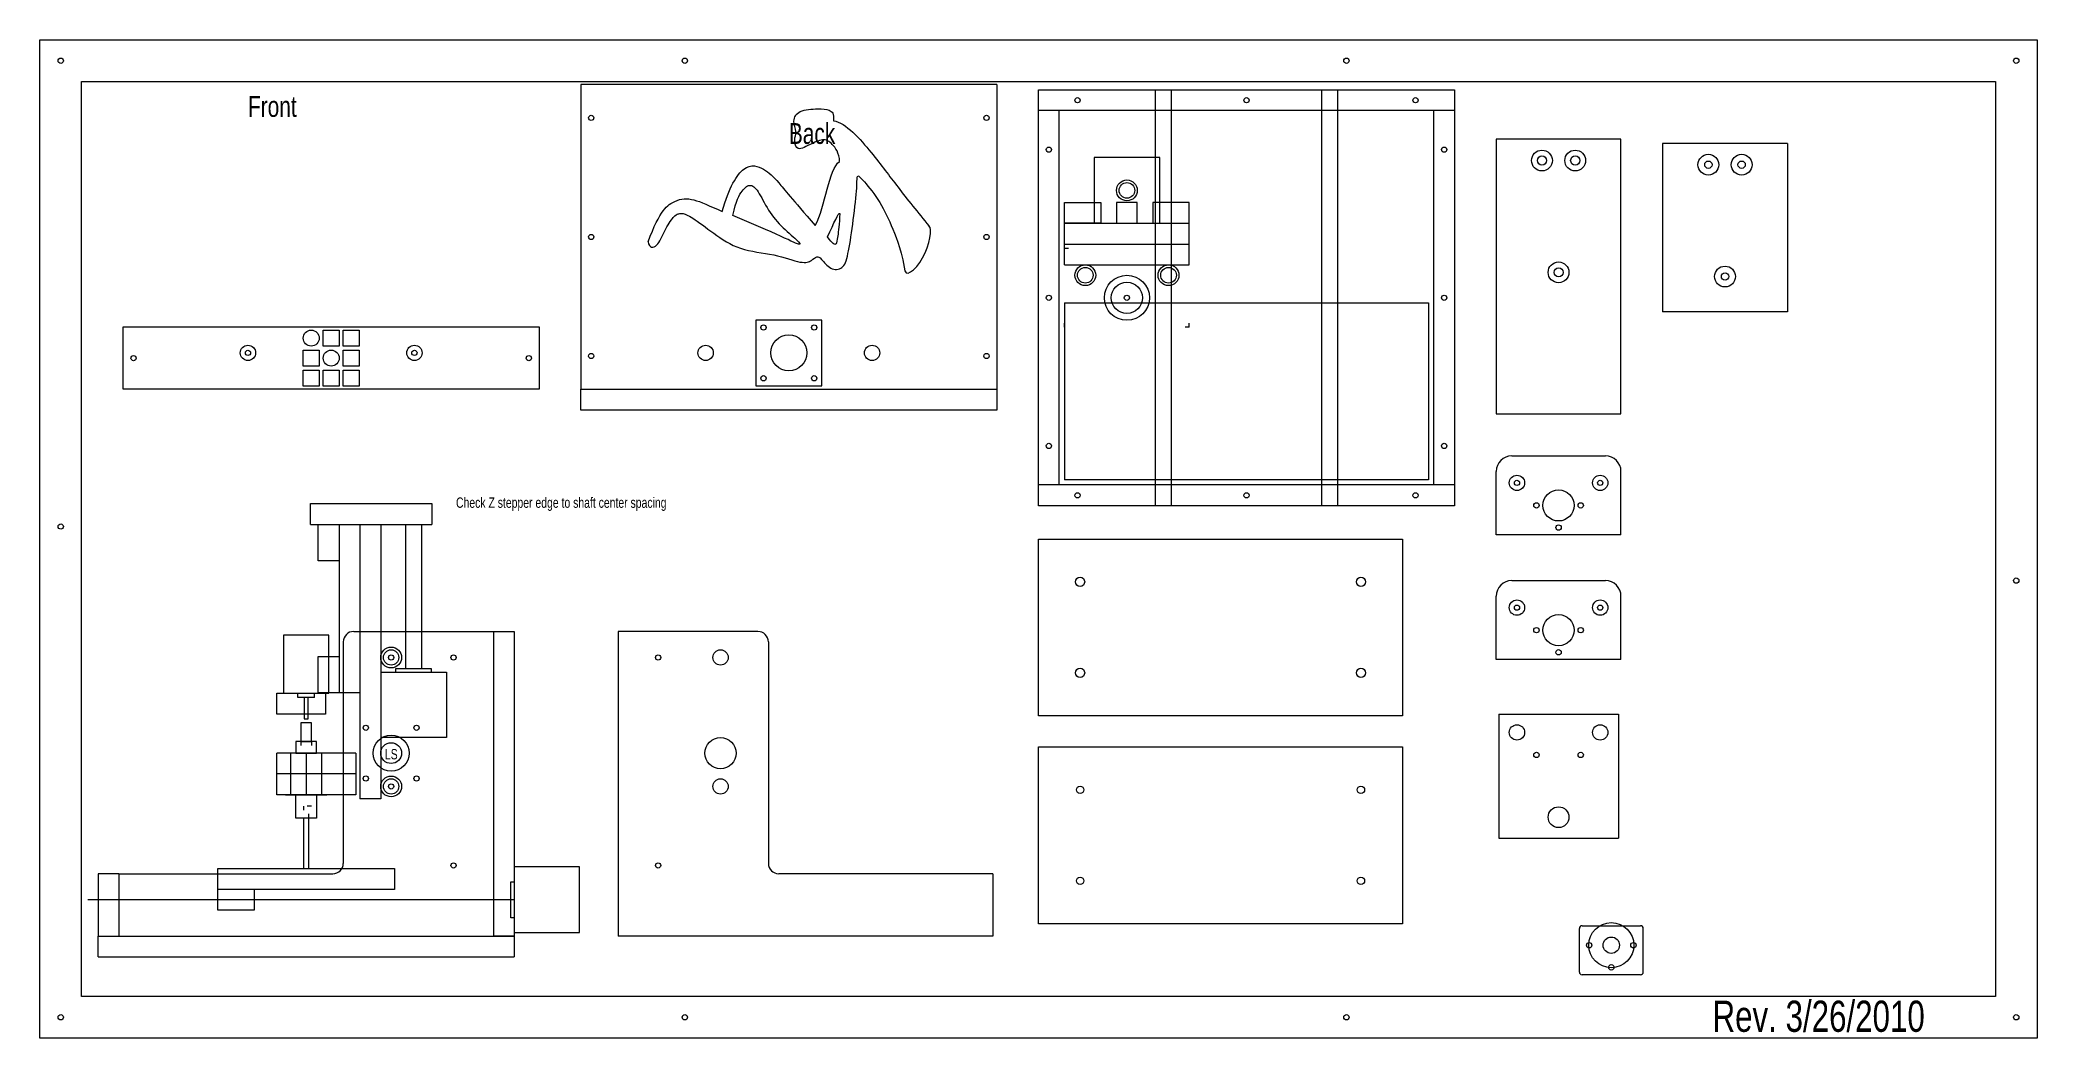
# Model space of a CAD drawing. Header units: inches. Extents: x -34 to 14, y 4 to 28.
import ezdxf

# ---------------------------------------------------------------- set-up
doc = ezdxf.new("R2010")
doc.units = ezdxf.units.IN
doc.linetypes.add('DOT', pattern=[6.35, 0, -6.35])
for name, color, linetype, lineweight in [('.125', 4, 'CONTINUOUS', 0), ('holes', 7, 'CONTINUOUS', 0), ('notes', 3, 'CONTINUOUS', 0), ('outlines', 7, 'CONTINUOUS', 0), ('screws', 3, 'CONTINUOUS', 0)]:
    doc.layers.add(name, color=color, linetype=linetype, lineweight=lineweight)
doc.styles.get("Standard").update_dxf_attribs({"font": 'txt', "width": 0.75})

msp = doc.modelspace()

# ---------------------------------------------------------------- linework, layer by layer
at = {"layer": '.125'}
for p, q in [((-16.565, 23.445), (-17.348, 23.776)), ((-27.192, 21.022), (-26.808, 21.022)), ((-27.192, 20.638), (-27.192, 21.022)), ((-26.808, 21.022), (-26.808, 20.638)), ((-26.712, 21.022), (-26.328, 21.022)), ((-26.712, 20.638), (-26.712, 21.022)), ((-26.328, 21.022), (-26.328, 20.638)), ((-27.672, 20.542), (-27.288, 20.542)), ((-27.672, 20.158), (-27.672, 20.542)), ((-27.288, 20.542), (-27.288, 20.158)), ((-26.808, 20.638), (-27.192, 20.638)), ((-26.328, 20.638), (-26.712, 20.638)), ((-26.712, 20.542), (-26.328, 20.542)), ((-26.712, 20.158), (-26.712, 20.542)), ((-26.328, 20.542), (-26.328, 20.158)), ((-27.288, 20.158), (-27.672, 20.158)), ((-27.672, 20.062), (-27.288, 20.062)), ((-27.672, 19.678), (-27.672, 20.062)), ((-27.288, 20.062), (-27.288, 19.678)), ((-27.192, 20.062), (-26.808, 20.062)), ((-27.192, 19.678), (-27.192, 20.062)), ((-26.808, 20.062), (-26.808, 19.678)), ((-26.328, 20.158), (-26.712, 20.158)), ((-26.712, 20.062), (-26.328, 20.062)), ((-26.712, 19.678), (-26.712, 20.062)), ((-26.328, 20.062), (-26.328, 19.678)), ((-27.288, 19.678), (-27.672, 19.678)), ((-26.808, 19.678), (-27.192, 19.678)), ((-26.328, 19.678), (-26.712, 19.678))]:
    msp.add_line(p, q, dxfattribs=at)
for centre in [(-27.48, 20.83), (-27, 20.35)]:
    msp.add_circle(centre, 0.192, dxfattribs=at)
for points in [[(-14.779, 25.076), (-14.789, 25.284), (-14.968, 25.529), (-15.167, 25.643), (-15.516, 25.473), (-15.677, 25.388), (-15.818, 25.369), (-15.885, 25.605), (-15.8, 25.784), (-15.916, 26.047), (-15.795, 26.319), (-15.263, 26.349), (-15.027, 26.331), (-14.901, 26.228), (-14.93, 26.058)], [(-14.93, 26.058), (-14.628, 26.01), (-13.939, 25.218), (-13.419, 24.499), (-12.899, 23.847), (-12.634, 23.526)], [(-17.604, 23.876), (-17.434, 24.456), (-17.071, 25.073), (-16.575, 24.916), (-16.279, 24.62), (-15.935, 24.19), (-15.365, 23.536)], [(-15.365, 23.536), (-15.112, 23.997), (-15.052, 24.892), (-14.779, 25.076)], [(-19.38, 23.148), (-19.363, 22.987), (-19.15, 23.001), (-18.999, 23.416), (-18.752, 23.791), (-18.66, 23.814), (-18.581, 23.845), (-18.359, 23.767), (-17.815, 23.35), (-17.203, 22.932), (-16.332, 22.863), (-15.655, 22.6), (-15.445, 22.697), (-15.324, 22.806), (-15.239, 22.769), (-15.005, 22.456), (-14.692, 22.48), (-14.58, 22.787), (-14.465, 23.537), (-14.35, 24.468), (-14.374, 24.782), (-14.278, 24.698), (-13.836, 24.183), (-13.542, 23.567), (-13.328, 23.041), (-13.226, 22.533)], [(-17.348, 23.776), (-17.267, 24.144), (-17.117, 24.406), (-16.917, 24.564), (-16.719, 24.357), (-16.472, 23.826), (-16.089, 23.428), (-15.694, 23.095), (-15.736, 23.049), (-16.181, 23.281), (-16.565, 23.445)], [(-19.38, 23.148), (-19.106, 23.904), (-18.71, 24.184), (-18.317, 24.202), (-17.916, 24.018), (-17.604, 23.876)], [(-15.073, 23.262), (-14.91, 23.598), (-14.806, 23.866), (-14.776, 23.824)], [(-14.776, 23.824), (-14.786, 23.569), (-14.833, 23.227), (-14.855, 23.066), (-14.924, 23.091), (-15.014, 23.177), (-15.073, 23.262)], [(-13.226, 22.533), (-13.233, 22.24), (-12.683, 22.658), (-12.544, 23.482), (-12.634, 23.526)]]:
    msp.add_open_spline(points, degree=3, dxfattribs=at)
at = {"layer": 'holes'}
for centre, radius in [((-9.062, 26.55), 0.063), ((-5, 26.55), 0.063), ((-0.938, 26.55), 0.063), ((-20.75, 26.125), 0.063), ((-11.25, 26.125), 0.063), ((-9.75, 25.362), 0.063), ((-0.25, 25.362), 0.063), ((2.1, 25.1), 0.11), ((2.9, 25.1), 0.11), ((6.1, 25), 0.088), ((6.9, 25), 0.088), ((-20.75, 23.262), 0.063), ((-11.25, 23.262), 0.063), ((2.5, 22.411), 0.11), ((6.5, 22.311), 0.088), ((-9.75, 21.8), 0.063), ((-0.25, 21.8), 0.063), ((-16.61, 21.085), 0.063), ((-15.39, 21.085), 0.063), ((-16, 20.475), 0.433), ((-31.75, 20.35), 0.063), ((-29, 20.475), 0.063), ((-25, 20.475), 0.063), ((-22.25, 20.35), 0.063), ((-20.75, 20.4), 0.063), ((-11.25, 20.4), 0.063), ((-16.61, 19.865), 0.063), ((-15.39, 19.865), 0.063), ((-9.75, 18.238), 0.063), ((-0.25, 18.238), 0.063), ((1.5, 17.35), 0.063), ((3.5, 17.35), 0.063), ((-9.062, 17.05), 0.063), ((-5, 17.05), 0.063), ((-0.938, 17.05), 0.063), ((1.968, 16.808), 0.065), ((2.5, 16.808), 0.375), ((3.032, 16.808), 0.065), ((2.5, 16.276), 0.065), ((-9, 14.969), 0.11), ((-2.25, 14.969), 0.11), ((1.5, 14.35), 0.063), ((3.5, 14.35), 0.063), ((2.5, 13.808), 0.375), ((1.968, 13.808), 0.065), ((3.032, 13.808), 0.065), ((-25.559, 13.151), 0.063), ((-24.059, 13.151), 0.063), ((-19.143, 13.151), 0.063), ((2.5, 13.276), 0.065), ((-9, 12.781), 0.11), ((-2.25, 12.781), 0.11), ((-26.169, 11.461), 0.063), ((-24.949, 11.461), 0.063), ((-25.559, 10.851), 0.433), ((-17.643, 10.851), 0.375), ((1.968, 10.808), 0.065), ((3.032, 10.808), 0.065), ((-26.169, 10.241), 0.063), ((-25.559, 10.051), 0.063), ((-24.949, 10.241), 0.063), ((-9, 9.969), 0.089), ((-2.25, 9.969), 0.089), ((2.5, 9.31), 0.25), ((-24.059, 8.151), 0.063), ((-19.143, 8.151), 0.063), ((-9, 7.781), 0.089), ((-2.25, 7.781), 0.089), ((3.235, 6.233), 0.065), ((3.767, 6.233), 0.197), ((4.299, 6.233), 0.065), ((3.767, 5.701), 0.065)]:
    msp.add_circle(centre, radius, dxfattribs=at)
at = {"layer": 'notes'}
for p, q in [((-34, 4), (-34, 28)), ((-34, 28), (14, 28)), ((14, 28), (14, 4)), ((-33, 27), (13, 27)), ((-33, 5), (-33, 27)), ((13, 27), (13, 5)), ((-7.188, 16.8), (-7.188, 26.8)), ((-6.812, 26.8), (-6.812, 16.8)), ((-3.188, 16.8), (-3.188, 26.8)), ((-2.812, 26.8), (-2.812, 16.8)), ((0, 26.3), (-10, 26.3)), ((-9.5, 17.3), (-9.5, 26.3)), ((-0.5, 17.3), (-0.5, 26.3)), ((-7.085, 25.172), (-8.665, 25.172)), ((-8.665, 25.172), (-8.665, 23.592)), ((-7.085, 23.592), (-7.085, 25.172)), ((-9.375, 23.592), (-9.375, 24.092)), ((-9.375, 24.092), (-8.5, 24.092)), ((-8.5, 24.092), (-8.5, 23.592)), ((-7.625, 24.092), (-8.125, 24.092)), ((-8.125, 24.092), (-8.125, 23.592)), ((-7.625, 23.592), (-7.625, 24.092)), ((-6.375, 24.092), (-7.25, 24.092)), ((-7.25, 24.092), (-7.25, 23.592)), ((-6.375, 23.592), (-6.375, 24.092)), ((-9.375, 23.592), (-6.375, 23.592)), ((-8.5, 23.592), (-9.375, 23.592)), ((-9.375, 23.092), (-9.375, 23.592)), ((-8.665, 23.592), (-7.085, 23.592)), ((-8.665, 23.592), (-7.085, 23.592)), ((-8.125, 23.592), (-7.625, 23.592)), ((-7.25, 23.592), (-6.375, 23.592)), ((-6.375, 23.092), (-6.375, 23.592)), ((-9.375, 23.092), (-6.375, 23.092)), ((-9.375, 22.592), (-9.375, 23.092)), ((-6.375, 22.592), (-6.375, 23.092)), ((-9.375, 22.592), (-6.375, 22.592)), ((-9.375, 21.675), (-0.625, 21.675)), ((-9.375, 21.675), (-9.375, 17.425)), ((-0.625, 21.675), (-0.625, 17.425)), ((-15.21, 21.265), (-16.79, 21.265)), ((-16.79, 21.265), (-16.79, 19.685)), ((-15.21, 19.685), (-15.21, 21.265)), ((-16.79, 19.685), (-15.21, 19.685)), ((-21, 19.6), (-11, 19.6)), ((-21, 19.1), (-21, 19.6)), ((-11, 19.6), (-11, 19.1)), ((-11, 19.1), (-21, 19.1)), ((0, 17.3), (-10, 17.3)), ((-0.625, 17.425), (-9.375, 17.425)), ((-27.497, 16.351), (-27.497, 16.851)), ((-27.497, 16.851), (-24.582, 16.851)), ((-24.582, 16.851), (-24.582, 16.351)), ((-27.497, 16.351), (-24.582, 16.351)), ((-27.309, 15.476), (-27.309, 16.351)), ((-27.309, 16.351), (-26.809, 16.351)), ((-26.809, 16.351), (-26.809, 15.476)), ((-26.309, 16.351), (-26.309, 9.751)), ((-25.809, 16.351), (-25.809, 13.63)), ((-25.207, 12.88), (-25.207, 16.351)), ((-25.207, 16.351), (-24.832, 16.351)), ((-24.832, 16.351), (-24.832, 12.88)), ((-26.809, 15.851), (-26.809, 12.301)), ((-25.809, 15.851), (-25.809, 9.751)), ((-26.809, 15.476), (-27.309, 15.476)), ((-28.143, 13.69), (-28.143, 12.29)), ((-27.059, 13.69), (-28.143, 13.69)), ((-27.059, 12.29), (-27.059, 13.69)), ((-26.309, 13.551), (-26.309, 12.676)), ((-23.101, 13.776), (-22.601, 13.776)), ((-22.601, 13.776), (-22.601, 6.451)), ((-27.309, 12.301), (-27.309, 13.176)), ((-27.309, 13.176), (-26.809, 13.176)), ((-25.809, 12.8), (-24.229, 12.8)), ((-24.586, 12.88), (-25.452, 12.88)), ((-25.452, 12.88), (-25.452, 12.8)), ((-24.586, 12.8), (-24.586, 12.88)), ((-24.229, 12.8), (-24.229, 11.23)), ((-28.309, 11.79), (-28.309, 12.29)), ((-28.309, 12.29), (-27.134, 12.29)), ((-28.143, 12.29), (-27.059, 12.29)), ((-27.798, 12.29), (-27.404, 12.29)), ((-27.798, 12.19), (-27.798, 12.29)), ((-27.404, 12.19), (-27.798, 12.19)), ((-27.647, 12.19), (-27.647, 11.676)), ((-27.556, 11.676), (-27.556, 12.19)), ((-27.404, 12.19), (-27.404, 12.29)), ((-26.809, 12.301), (-27.309, 12.301)), ((-27.134, 12.29), (-27.134, 11.79)), ((-26.309, 12.301), (-26.809, 12.301)), ((-24.229, 12.105), (-24.229, 11.23)), ((-27.134, 11.79), (-28.309, 11.79)), ((-27.476, 11.576), (-27.726, 11.576)), ((-27.726, 11.576), (-27.726, 11.133)), ((-27.647, 11.676), (-27.556, 11.676)), ((-27.476, 11.133), (-27.476, 11.576)), ((-27.351, 11.133), (-27.851, 11.133)), ((-27.851, 11.133), (-27.851, 10.851)), ((-27.726, 11.133), (-27.476, 11.133)), ((-27.351, 10.851), (-27.351, 11.133)), ((-24.229, 11.23), (-25.809, 11.23)), ((-28.309, 9.851), (-28.309, 10.851)), ((-26.409, 10.851), (-28.309, 10.851)), ((-27.101, 10.851), (-28.101, 10.851)), ((-27.976, 10.851), (-27.976, 9.851)), ((-27.851, 10.851), (-27.351, 10.851)), ((-27.601, 10.851), (-27.601, 9.851)), ((-27.226, 9.851), (-27.226, 10.851)), ((-26.409, 10.851), (-26.409, 9.851)), ((-26.409, 10.351), (-28.309, 10.351)), ((-26.409, 9.851), (-28.309, 9.851)), ((-28.101, 9.851), (-27.101, 9.851)), ((-27.851, 9.851), (-27.351, 9.851)), ((-27.851, 9.291), (-27.851, 9.851)), ((-27.351, 9.851), (-27.351, 9.291)), ((-25.809, 9.751), (-26.309, 9.751)), ((-27.351, 9.291), (-27.851, 9.291)), ((-27.664, 9.291), (-27.664, 8.076)), ((-27.539, 8.076), (-27.539, 9.291)), ((-32.101, 7.951), (-32.601, 7.951)), ((-32.601, 7.951), (-32.601, 6.451)), ((-29.726, 8.076), (-25.476, 8.076)), ((-29.726, 7.576), (-29.726, 8.076)), ((-27.664, 8.076), (-27.539, 8.076)), ((-25.476, 8.076), (-25.476, 7.576)), ((-22.681, 6.893), (-22.681, 7.759)), ((-22.681, 7.759), (-22.601, 7.759)), ((-21.031, 8.116), (-22.601, 8.116)), ((-22.601, 8.116), (-22.601, 6.536)), ((-21.031, 6.536), (-21.031, 8.116)), ((-22.601, 7.326), (-32.851, 7.326)), ((-25.476, 7.576), (-29.726, 7.576)), ((-29.726, 7.076), (-29.726, 7.576)), ((-28.851, 7.576), (-28.851, 7.076)), ((-28.851, 7.076), (-29.726, 7.076)), ((-22.601, 6.893), (-22.681, 6.893)), ((-32.601, 5.951), (-32.601, 6.451)), ((-32.601, 6.451), (-22.601, 6.451)), ((-32.601, 6.451), (-32.101, 6.451)), ((-22.601, 6.451), (-23.101, 6.451)), ((-22.601, 6.536), (-21.031, 6.536)), ((-22.601, 6.451), (-22.601, 5.951)), ((-21.906, 6.536), (-21.031, 6.536)), ((-32.601, 5.951), (-22.601, 5.951)), ((13, 5), (-33, 5)), ((14, 4), (-34, 4))]:
    msp.add_line(p, q, dxfattribs=at)
at = {"layer": 'notes', "linetype": 'DOT'}
for p, q in [((-9.375, 22.992), (-6.375, 22.992)), ((-9.375, 21.092), (-9.375, 22.992)), ((-6.375, 21.092), (-6.375, 22.992)), ((-6.375, 21.092), (-9.375, 21.092)), ((-27.726, 11.133), (-27.726, 9.576)), ((-27.476, 11.133), (-27.476, 9.576)), ((-27.476, 9.576), (-27.726, 9.576)), ((-27.664, 9.576), (-27.664, 9.291)), ((-27.539, 9.291), (-27.539, 9.576))]:
    msp.add_line(p, q, dxfattribs=at)
at = {"layer": 'notes'}
for centre, radius in [((-33.5, 27.5), 0.063), ((2.1, 25.1), 0.25), ((2.9, 25.1), 0.25), ((6.1, 25), 0.25), ((6.9, 25), 0.25), ((-7.875, 24.382), 0.25), ((-7.875, 24.382), 0.188), ((-8.875, 22.342), 0.25), ((-6.875, 22.342), 0.25), ((2.5, 22.411), 0.25), ((6.5, 22.311), 0.25), ((-8.875, 22.342), 0.188), ((-7.875, 21.8), 0.542), ((-7.875, 21.8), 0.375), ((-6.875, 22.342), 0.188), ((-7.875, 21.8), 0.0625), ((-29, 20.475), 0.184), ((-25, 20.475), 0.184), ((-18, 20.475), 0.184), ((-14, 20.475), 0.184), ((1.5, 17.35), 0.184), ((3.5, 17.35), 0.184), ((1.5, 14.35), 0.184), ((3.5, 14.35), 0.184), ((-25.559, 13.151), 0.25), ((-25.559, 13.151), 0.184), ((-17.643, 13.151), 0.184), ((1.5, 11.35), 0.184), ((3.5, 11.35), 0.184), ((-25.559, 10.851), 0.25), ((-25.559, 10.051), 0.25), ((-25.559, 10.051), 0.184), ((-17.643, 10.051), 0.184), ((3.767, 6.233), 0.542)]:
    msp.add_circle(centre, radius, dxfattribs=at)
at = {"layer": 'outlines'}
for p, q in [((-11, 26.925), (-21, 26.925)), ((-21, 26.925), (-21, 19.6)), ((-11, 26.925), (-11, 19.6)), ((-10, 16.8), (-10, 26.8)), ((-10, 26.8), (0, 26.8)), ((0, 26.8), (0, 16.8)), ((4, 25.611), (1, 25.611)), ((1, 25.611), (1, 19.011)), ((4, 19.011), (4, 25.611)), ((8, 25.511), (5, 25.511)), ((5, 25.511), (5, 21.461)), ((8, 25.511), (8, 21.461)), ((8, 21.461), (5, 21.461)), ((-32, 21.1), (-22, 21.1)), ((-32, 19.6), (-32, 21.1)), ((-22, 21.1), (-22, 19.6)), ((-22, 19.6), (-32, 19.6)), ((-21, 19.6), (-11, 19.6)), ((1, 19.011), (4, 19.011)), ((1.375, 18), (3.625, 18)), ((1, 16.1), (1, 17.625)), ((4, 16.1), (4, 17.625)), ((0, 16.8), (-10, 16.8)), ((-10, 16), (-1.25, 16)), ((-10, 11.75), (-10, 16)), ((-1.25, 16), (-1.25, 11.75)), ((4, 16.1), (1, 16.1)), ((1.375, 15), (3.625, 15)), ((1, 13.1), (1, 14.625)), ((4, 13.1), (4, 14.625)), ((-26.709, 13.526), (-26.709, 8.201)), ((-26.459, 13.776), (-23.101, 13.776)), ((-23.101, 13.776), (-23.101, 6.451)), ((-16.743, 13.776), (-20.101, 13.776)), ((-20.101, 13.776), (-20.101, 6.451)), ((-16.493, 13.526), (-16.493, 8.201)), ((4, 13.1), (1, 13.1)), ((-1.25, 11.75), (-10, 11.75)), ((1.062, 11.788), (1.062, 8.81)), ((1.062, 11.788), (3.938, 11.788)), ((3.938, 11.788), (3.938, 8.81)), ((-10, 11), (-1.25, 11)), ((-10, 6.75), (-10, 11)), ((-1.25, 11), (-1.25, 6.75)), ((1.062, 8.81), (3.938, 8.81)), ((-32.101, 7.951), (-26.959, 7.951)), ((-32.101, 7.951), (-32.101, 6.451)), ((-11.101, 7.951), (-16.243, 7.951)), ((-11.101, 7.951), (-11.101, 6.451)), ((-1.25, 6.75), (-10, 6.75)), ((-32.101, 6.451), (-23.101, 6.451)), ((-11.101, 6.451), (-20.101, 6.451)), ((3, 5.587), (3, 6.638)), ((3.063, 6.7), (4.472, 6.7)), ((4.534, 5.587), (4.534, 6.638)), ((3.063, 5.525), (4.472, 5.525))]:
    msp.add_line(p, q, dxfattribs=at)
for centre, radius, start, end in [((1.375, 17.625), 0.375, 90, 180), ((3.625, 17.625), 0.375, 0, 90), ((1.375, 14.625), 0.375, 90, 180), ((3.625, 14.625), 0.375, 0, 90), ((-26.459, 13.526), 0.25, 90, 180), ((-16.743, 13.526), 0.25, 0, 90), ((-26.959, 8.201), 0.25, 270, 0), ((-16.243, 8.201), 0.25, 180, 270), ((3.063, 6.638), 0.0625, 90, 180), ((4.472, 6.638), 0.0625, 0, 90), ((3.063, 5.587), 0.0625, 180, 270), ((4.472, 5.587), 0.0625, 270, 0)]:
    msp.add_arc(centre, radius, start, end, dxfattribs=at)
at = {"layer": 'screws'}
for centre in [(-33.5, 27.5), (-18.5, 27.5), (-2.6, 27.5), (13.5, 27.5), (-33.5, 16.3), (13.5, 15), (-33.5, 4.5), (-18.5, 4.5), (-2.6, 4.5), (13.5, 4.5), (13.5, 4.5)]:
    msp.add_circle(centre, 0.063, dxfattribs=at)

# ---------------------------------------------------------------- texts
at = {"layer": 'notes', "width": 100, "attachment_point": 1}
for s, insert, char_height in [('Front', (-29, 26.65), 0.5), ('Back', (-16, 26), 0.5), ('Check\\~Z\\~stepper\\~edge\\~to\\~shaft\\~center\\~spacing', (-24, 17), 0.25), ('LS', (-25.709, 10.951), 0.25), ('Rev.\\~3/26/2010', (6.2, 4.9), 0.75)]:
    msp.add_mtext(s, dxfattribs=dict(at, insert=insert, char_height=char_height))

doc.saveas('drawing.dxf')
